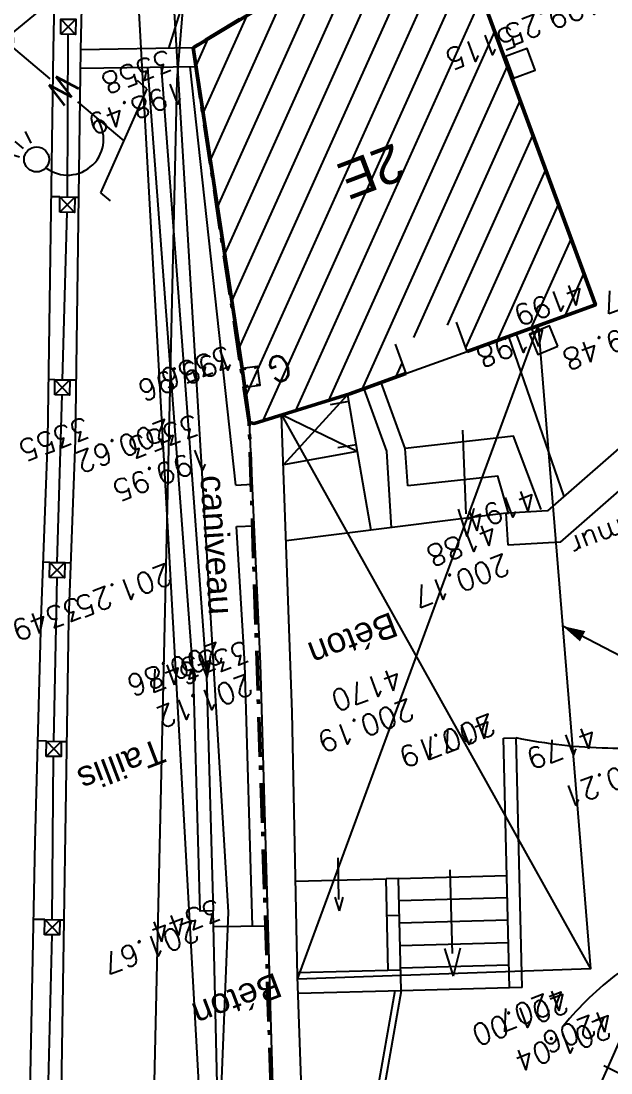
# Model space of a CAD drawing. Header units: centimetres. Extents: x 212517 to 243222, y -357108 to -330212.
# Drawn here: x 226680 to 227623, y -343360 to -341679 of the extents above; entities that cross this region are included whole.
import ezdxf
from ezdxf.enums import TextEntityAlignment as Align
from ezdxf.lldxf.tags import DXFTag

# ---------------------------------------------------------------- set-up
doc = ezdxf.new("R2010")
doc.units = ezdxf.units.CM
doc.linetypes.add('Style de ligne -15', pattern=[2.08328, 1.25, -0.41656, 0.13886, -0.27786])
doc.layers.get('0').update_dxf_attribs({"color": 252})
for name, color, linetype in [('0-EDL-Limite de propriété', 252, 'Continuous'), ('AEP_SSL', 252, 'Continuous'), ('EDF_SSL', 252, 'Texte-Electricite'), ('Fond topo - AFF', 252, 'Continuous'), ('Fond topo - ASS', 252, 'Continuous'), ('Fond topo - BAT_ANN', 252, 'Continuous'), ('Fond topo - BAT_DES', 252, 'Continuous'), ('Fond topo - BAT_HAC', 252, 'Continuous'), ('Fond topo - BAT_TXT', 252, 'Continuous'), ('Fond topo - CLO_MUR', 252, 'Continuous'), ('Fond topo - EDF', 252, 'Continuous'), ('Fond topo - ESPACE_BOISE', 252, 'Continuous'), ('Fond topo - GAZ', 252, 'Continuous'), ('Fond topo - GAZ_TXT', 252, 'Continuous'), ('Fond topo - SOL', 252, 'Continuous'), ('Fond topo - VEG', 252, 'Continuous'), ('Fond topo - VEG_TXT', 252, 'Continuous'), ('Fond topo - VOI_TXT', 252, 'Continuous'), ('Fond topo - Z_500', 252, 'Continuous'), ('GAZ_SSL', 252, 'Texte-GAZ'), ('prlm-VRD', 2, 'Continuous'), ('SA - EBC', 252, 'Continuous')]:
    doc.layers.add(name, color=color, linetype=linetype)
doc.layers.add('Fond topo - BAT', color=252, linetype='Continuous', lineweight=50)
doc.layers.add('Fond topo - P', color=252, linetype='Continuous', lineweight=50)
for name, color, linetype, plot in [('Fond topo - N', 252, 'Continuous', False), ('Fond topo - NCACHE', 252, 'Continuous', False), ('Fond topo - ZCACHE', 252, 'Continuous', False)]:
    doc.layers.add(name, color=color, linetype=linetype, plot=plot)
doc.styles.add('2000_ARIAL', font='arial.ttf', dxfattribs={"height": 0.4})
doc.styles.add('Lignes', font='arial.ttf', dxfattribs={"height": 0.35})
doc.styles.add('SIMPLEX', font='simplex_.ttf', dxfattribs={"height": 1.25})
tags = doc.linetypes.add('L1', pattern=[1, 0.6, -0.4]).pattern_tags.tags
tags[6:7] = [DXFTag(74, 4), DXFTag(75, 0), DXFTag(340, '0'), DXFTag(46, 0.0), DXFTag(50, 0.0), DXFTag(44, 0.0), DXFTag(45, 0.0)]
tags[4:5] = [DXFTag(74, 4), DXFTag(75, 0), DXFTag(340, '0'), DXFTag(46, 0.0), DXFTag(50, 0.0), DXFTag(44, 0.0), DXFTag(45, 0.0)]
tags = doc.linetypes.add('L16', pattern=[0.375, 0.3, -0.075]).pattern_tags.tags
tags[6:7] = [DXFTag(74, 4), DXFTag(75, 0), DXFTag(340, '0'), DXFTag(46, 0.0), DXFTag(50, 0.0), DXFTag(44, 0.0), DXFTag(45, 0.0)]
tags[4:5] = [DXFTag(74, 4), DXFTag(75, 0), DXFTag(340, '0'), DXFTag(46, 0.0), DXFTag(50, 0.0), DXFTag(44, 0.0), DXFTag(45, 0.0)]
tags = doc.linetypes.add('Texte-BT', pattern='A,5,-0.25,["BT",Lignes,S=1,R=0,X=0,Y=-0.18],-1.25', length=6.5).pattern_tags.tags
tags[15:16] = [DXFTag(74, 4), DXFTag(75, 0), DXFTag(340, '0'), DXFTag(46, 0.0), DXFTag(50, 0.0), DXFTag(44, 0.0), DXFTag(45, 0.0)]
tags[4:5] = [DXFTag(74, 4), DXFTag(75, 0), DXFTag(340, '0'), DXFTag(46, 0.0), DXFTag(50, 0.0), DXFTag(44, 0.0), DXFTag(45, 0.0)]
tags = doc.linetypes.add('Texte-Electricite', pattern='A,5,-0.25,["ELEC",Lignes,S=1,R=0,X=0,Y=-0.18],-1.25', length=6.5).pattern_tags.tags
tags[15:16] = [DXFTag(74, 4), DXFTag(75, 0), DXFTag(340, '0'), DXFTag(46, 0.0), DXFTag(50, 0.0), DXFTag(44, 0.0), DXFTag(45, 0.0)]
tags[4:5] = [DXFTag(74, 4), DXFTag(75, 0), DXFTag(340, '0'), DXFTag(46, 0.0), DXFTag(50, 0.0), DXFTag(44, 0.0), DXFTag(45, 0.0)]
tags = doc.linetypes.add('Texte-GAZ', pattern='A,5,-0.25,["GAZ",Lignes,S=1,R=0,X=0,Y=-0.18],-1.25', length=6.5).pattern_tags.tags
tags[15:16] = [DXFTag(74, 4), DXFTag(75, 0), DXFTag(340, '0'), DXFTag(46, 0.0), DXFTag(50, 0.0), DXFTag(44, 0.0), DXFTag(45, 0.0)]
tags[4:5] = [DXFTag(74, 4), DXFTag(75, 0), DXFTag(340, '0'), DXFTag(46, 0.0), DXFTag(50, 0.0), DXFTag(44, 0.0), DXFTag(45, 0.0)]
tags = doc.linetypes.add('Texte-MT', pattern='A,5,-0.25,["MT",Lignes,S=1,R=0,X=0,Y=-0.18],-1.25', length=6.5).pattern_tags.tags
tags[15:16] = [DXFTag(74, 4), DXFTag(75, 0), DXFTag(340, '0'), DXFTag(46, 0.0), DXFTag(50, 0.0), DXFTag(44, 0.0), DXFTag(45, 0.0)]
tags[4:5] = [DXFTag(74, 4), DXFTag(75, 0), DXFTag(340, '0'), DXFTag(46, 0.0), DXFTag(50, 0.0), DXFTag(44, 0.0), DXFTag(45, 0.0)]

# ---------------------------------------------------------------- blocks, each defined once
blk = doc.blocks.new('Groupe-93-1')
at = {"linetype": 'Style de ligne -15', "lineweight": 50, "ltscale": 50.8, "flags": 128}
blk.add_lwpolyline([(4010.4, -47960.3), (3755.4, -44721.1), (3755.4, -44721.1), (3756.8, -44329.8), (3880.9, -43949.7), (4137.4, -43638.2), (4471.6, -43429.8), (5106.6, -43185.5), (8279.4, -41974.8), (10046.2, -41302.2), (11818.8, -40629.7), (12515.6, -40375.7), (12470.2, -38996.3), (12380.4, -38397.8), (12782.4, -38155.1), (12782.4, -38155.1), (13203.2, -37842.2), (13013.3, -37595.4), (14081.4, -36782.1), (14501.1, -36460.2), (14495.2, -36452.5), (14834.3, -36191.2), (14840, -36198.5), (16130.4, -35209.8), (16136.5, -35217.7), (16472.4, -34959.2), (16671.8, -34801.1), (17355.9, -34273.6), (18231.4, -34360.2), (19438.4, -35798.3), (19890.2, -36316.5), (20056.1, -36374.4), (20713.4, -37417.7), (20981.2, -37823.9), (21144.1, -38091.4), (21380.9, -38501.1), (21515.9, -38776.9), (21676.4, -39172.5), (21888.3, -39776.9), (22130.4, -40561.4), (22375.5, -41423.4), (22608.2, -42207.7)], dxfattribs=at)
blk = doc.blocks.new('AFF03')
at = {"ltscale": 2, "flags": 128}
blk.add_lwpolyline([(-0.5, -0.5), (0.5, -0.5), (0.5, 0.5), (-0.5, 0.5)], close=True, dxfattribs=at)
blk = doc.blocks.new('ASS02')
at = {"ltscale": 2, "flags": 128}
blk.add_lwpolyline([(0.499143, -0.5), (0.499143, 0.499143), (-0.5, 0.499143), (-0.5, -0.5)], close=True, dxfattribs=at)
blk = doc.blocks.new('ESC01')
at = {"ltscale": 2}
for p, q in [((1.338104, 0), (0, 0)), ((1.257547, 0.126415), (1.7, 0)), ((1.257547, -0.126415), (1.7, 0))]:
    blk.add_line(p, q, dxfattribs=at)
blk = doc.blocks.new('EDF02')
at = {"ltscale": 2}
for p, q in [((0.875, 2.75), (0.875, 2.95)), ((-0.875, 2.25), (0.875, 2.75)), ((0, 1.535431), (0, 2.5)), ((-0.875, 2.25), (-0.875, 2.05)), ((0.978086, 1.392164), (0.895804, 1.204402)), ((1.125, 1.349688), (1.125, 1.178214)), ((1.271914, 1.392164), (1.354196, 1.204402)), ((0, 0.15), (0, 0.958637))]:
    blk.add_line(p, q, dxfattribs=at)
for centre, radius in [((1.125, 1.625), 0.2), ((0, 0), 0.15)]:
    blk.add_circle(centre, radius, dxfattribs=at)
blk.add_arc((0.557686, 1.79611), 0.574625, 2.870977, 166.053522, dxfattribs=at)
at = {"style": 'SIMPLEX'}
blk.add_text('W', height=0.4, dxfattribs=at).set_placement((0, 1.217323), align=Align.MIDDLE_CENTER)
blk = doc.blocks.new('GAZ06')
at = {"ltscale": 2}
for p, q in [((-0.5, 0.5), (-0.426635, 0.255449)), ((0.426635, 0.255449), (0.5, 0.5))]:
    blk.add_line(p, q, dxfattribs=at)
at = {"ltscale": 2, "flags": 128}
blk.add_lwpolyline([(-0.5, -0.5), (0.5, -0.5), (0.5, 0.5), (-0.5, 0.5)], close=True, dxfattribs=at)
for points in [[(-0.426635, -0.255449), (-0.5, -0.5)], [(0.5, -0.5), (0.426635, -0.255449)]]:
    blk.add_lwpolyline(points, dxfattribs=at)
blk = doc.blocks.new('GAZ99')
at = {"style": 'SIMPLEX'}
blk.add_text('G', height=0.4, dxfattribs=at).set_placement((0, 0), align=Align.MIDDLE_CENTER)
blk = doc.blocks.new('PTOPO')
at = {"layer": 'Fond topo - NCACHE', "style": 'SIMPLEX'}
blk.add_attdef('MAT', text='', height=0.34, dxfattribs=at).set_placement((0.1, -0.1), align=Align.TOP_LEFT)
at = {"layer": 'Fond topo - ZCACHE', "style": 'SIMPLEX'}
blk.add_attdef('ALT', (0.1, 0.1), '', height=0.34, dxfattribs=at)
blk = doc.blocks.new('VEG12')
at = {"ltscale": 2}
for p, q in [((0.0182, 0.0574), (0.1004, 0.4729)), ((0.0575, 0.2534), (0.1455, 0.4147)), ((0.0379, 0.1585), (-0.0659, 0.3441)), ((-0.1588, 0.086), (-0.246, 0.2846)), ((0.0498, 0.0338), (0.3916, 0.2859)), ((0.1439, 0.1075), (0.23, 0.254)), ((0.2917, 0.2086), (0.3924, 0.2333)), ((-0.0523, 0.0298), (-0.3836, 0.2046)), ((-0.25, 0.1351), (-0.3756, 0.0911)), ((0.1229, -0.0299), (0.3172, 0.0554)), ((-0.0527, -0.0292), (-0.4124, -0.2566)), ((0.0576, -0.0177), (0.4119, -0.0841)), ((-0.0936, -0.0498), (-0.2956, -0.0465)), ((0.1841, -0.0476), (0.3231, -0.1928)), ((0.0183, -0.0574), (0.1076, -0.4128)), ((0.0226, -0.0796), (0.0016, -0.3618)), ((-0.1518, -0.0948), (-0.3, -0.3159)), ((0.0537, -0.1885), (0.1973, -0.3567))]:
    blk.add_line(p, q, dxfattribs=at)
for start, end in [(90, 103.8462), (62.3077, 76.1538), (117.6923, 131.5385), (34.6154, 48.4615), (145.3846, 159.2308), (6.9231, 20.7692), (173.0769, 186.9231), (339.2308, 353.0769), (200.7692, 214.6154), (311.5385, 325.3846), (228.4615, 242.3077), (283.8462, 297.6923), (256.1538, 270)]:
    blk.add_arc((0, 0), 0.497, start, end, dxfattribs=at)
blk = doc.blocks.new('A$C1F970F0F')
at = {"layer": 'Fond topo - BAT_HAC'}
h = blk.add_hatch(dxfattribs=at)
h.set_pattern_fill('ANSI31*128', color=256, scale=12.999999, angle=-10.7236, style=0, pattern_type=2)
h.set_pattern_definition([(235.06562, (9737.54, 14762.777), (33.83759, -23.63563), [])])
h.paths.add_polyline_path([(327.3, 7983.7), (111.9, 7948.8), (103.9, 7998.1), (1.3, 7981.5), (9.3, 7932.1), (-84.8, 7916.9), (-243.7, 7899.2), (-251, 7901.9), (-246.4, 7988.8), (-227.8, 8506.7), (212.3, 8670.3)])
at = {"layer": 'SA - EBC'}
h = blk.add_hatch(dxfattribs=at)
h.set_pattern_fill('_USER', color=256, scale=75, angle=-325.7236, style=0, pattern_type=0)
h.set_pattern_definition([(34.276398589, (-277130161.13, -473864756.78), (-42.23892846, 61.974776503), [])])
edge = h.paths.add_edge_path()
edge.add_line((5801.5, -3162), (4083.6, -3271.1))
edge.add_line((4083.6, -3271.1), (4014.5, -3717.3))
edge.add_line((4014.5, -3717.3), (3135.5, -3810.2))
edge.add_line((3135.5, -3810.2), (2274.2, -3693.6))
edge.add_line((2274.2, -3693.6), (1554.6, -3420.1))
edge.add_arc((2508.8, -2315.7), 1459.5, 157.1869, 229.1755, ccw=False)
edge.add_arc((1966, -2087.4), 870.7, 94.3015, 157.1869, ccw=False)
edge.add_line((1900.7, -1219.1), (2859.2, -1223.5))
edge.add_arc((3100.9, 1265.3), 2500.5, 264.455, 302.9423)
edge.add_arc((4209.3, -445.3), 462.1, 302.9423, 376.8337)
edge.add_arc((2214.1, -1049), 2546.7, 16.8337, 38.147)
edge.add_arc((3041.3, -399.3), 1494.8, 38.147, 72.9733)
edge.add_line((3479, 1030), (2182.4, 1414.4))
edge.add_line((2182.4, 1414.4), (1056.6, 1822.8))
edge.add_arc((1766.4, 3779.4), 2081.4, 212.7495, 250.0603, ccw=False)
edge.add_line((15.9, 2653.5), (-104.1, 3091.3))
edge.add_line((-104.1, 3091.3), (-169.7, 3639.5))
edge.add_line((-169.7, 3639.5), (-35.6, 6158))
edge.add_arc((-194.4, 7143.8), 998.5, 279.1494, 373.9623)
edge.add_arc((2392.2, 7786.9), 1666.8, 172.627, 193.9623, ccw=False)
edge.add_arc((-45.5, 8102.4), 791.2, -7.373, 16.4383)
edge.add_line((713.4, 8326.3), (486.7, 9142.8))
edge.add_line((486.7, 9142.8), (1338.8, 9564.2))
edge.add_line((1338.8, 9564.2), (1632.6, 8945.2))
edge.add_line((1632.6, 8945.2), (1394, 8829.9))
edge.add_line((1394, 8829.9), (1732, 8131.2))
edge.add_arc((1233.2, 7889.9), 554.1, -19.641, 25.8153, ccw=False)
edge.add_line((1755.1, 7703.7), (1558.2, 6807.5))
edge.add_line((1558.2, 6807.5), (1570, 6609.2))
edge.add_line((1570, 6609.2), (1852.9, 5734.1))
edge.add_line((1852.9, 5734.1), (2726.7, 4021))
edge.add_line((2726.7, 4021), (3802.4, 4004.9))
edge.add_arc((8355.6, 5950.7), 4951.6, 203.1388, 230.8301)
edge.add_arc((13583.7, 12367.9), 13228.8, 230.83014, 233.16384)
edge.add_line((5652.6, 1780.2), (4998.7, 1820.4))
edge.add_line((4998.7, 1820.4), (4863.8, 767.1))
edge.add_line((4863.8, 767.1), (5595.4, 631.2))
edge.add_line((5595.4, 631.2), (5852.7, -2020.7))
edge.add_line((5852.7, -2020.7), (5881.4, -2966.6))
edge.add_line((5881.4, -2966.6), (5801.5, -3162))
at = {"layer": 'AEP_SSL', "elevation": 0, "flags": 128}
blk.add_lwpolyline([(-10084.9, 5093.9), (-9750.8, 5135.6), (-3128.1, 6321.9), (-538.3, 6794.7), (-236.9, 9072.4), (154.1, 9291.3), (2068.2, 10286.5), (4929.1, 11795.6), (5831.9, 12343.5), (5644.5, 12887.9), (4850.8, 13701.3)], dxfattribs=at)
at = {"layer": 'EDF_SSL', "linetype": 'Texte-BT', "elevation": 0, "flags": 128}
blk.add_lwpolyline([(-10355.7, 43.8), (-10201.4, 1251.7), (-8720.3, 5090.7), (-8647.9, 5140.7), (-5813.5, 5655.5), (-5754.8, 5632.4), (-5714.2, 5669.5), (-2796.4, 6190), (-2733.2, 6173.9), (-2724.6, 6234.6), (-577, 8573.4), (-522.8, 8575.3), (1439.5, 9650), (1486.3, 9780.6), (3247.6, 10693.6), (3311.7, 10687), (3338.6, 10734), (5093.8, 11622.8), (5197.5, 11601.8)], dxfattribs=at)
at = {"layer": 'EDF_SSL', "linetype": 'Texte-MT', "elevation": 0, "flags": 128}
blk.add_lwpolyline([(-10605.2, -1087.2), (-9871, 5454.6), (-9813.1, 5614.5), (-9256.6, 5923.5), (-8799.1, 5646.6), (-8267.6, 5593.5), (-5762.1, 6081.9), (-4183.6, 6396.7), (-3539, 6692.7), (-2824.1, 6428.4), (-615.9, 6802.9), (-262.5, 8461.2), (-193.5, 8712.9), (139.2, 8893.7), (556, 9251.5), (1680.6, 9828.5)], dxfattribs=at)
at = {"layer": 'Fond topo - BAT', "ltscale": 2, "flags": 128}
blk.add_lwpolyline([(111.9, 7948.8), (327.3, 7983.7), (212.3, 8670.3), (2.6, 8592.4), (-227.8, 8506.7), (-246.4, 7988.8), (-251, 7901.9), (-243.7, 7899.2), (-84.8, 7916.9), (9.3, 7932.1)], dxfattribs=at)
at = {"layer": 'Fond topo - BAT_ANN', "ltscale": 2, "flags": 128}
for points in [[(-290.9, 7807.8), (-238.4, 8478)], [(1.3, 7981.5), (9.3, 7932.1), (111.9, 7948.8), (103.9, 7998.1)], [(-340.9, 7013.7), (231.4, 7968.1)], [(181.3, 7960), (220.7, 7692.3)], [(-59.4, 7694.6), (-43.6, 7816.3), (-60.6, 7920.8)], [(181.5, 7678.6), (159.8, 7801.9), (-14, 7814.7), (-32, 7925.4)], [(-88.8, 7916.4), (-90.2, 7824.2), (-210.2, 7825.4)], [(-210.2, 7825.4), (-88.8, 7916.4)], [(-90.2, 7824.2), (-198.1, 7904.3)], [(-198.1, 7904.3), (122.3, 6942.8)], [(-88.9, 7905.4), (-118.9, 7905.9)], [(-90, 7835.2), (-120, 7835.7)], [(-90.2, 7824.2), (-92.4, 7696.7)], [(-290.9, 7807.8), (-264.9, 7804.1)], [(-21.1, 7755.2), (-14, 7814.7)], [(129, 7682.6), (123.1, 7744), (-21.1, 7755.2)], [(-395.8, 7110.5), (-330.2, 7524), (-302.4, 7742.4)], [(-302.4, 7742.4), (-274.3, 7738.4)], [(125.4, 7683), (-228.5, 7705.2)], [(-314.8, 7168), (-172.1, 7145.1)], [(-152.4, 7141.9), (18.6, 7114.4)], [(-457.1, 7121.1), (-371.2, 7106.2)], [(12.7, 7078.9), (-158.3, 7106.4)], [(6.9, 7043.5), (-164.1, 7071)], [(1, 7008), (-170, 7035.5)], [(-4.8, 6972.6), (-175.8, 7000.1)], [(-10.7, 6937.2), (-181.7, 6964.6)]]:
    blk.add_lwpolyline(points, dxfattribs=at)
at = {"layer": 'Fond topo - BAT_ANN', "linetype": 'L16', "ltscale": 2, "flags": 128}
blk.add_lwpolyline([(231.4, 7968.1), (122.3, 6942.8), (-340.9, 7013.7)], dxfattribs=at)
at = {"layer": 'Fond topo - BAT_TXT', "ltscale": 2, "flags": 128}
blk.add_lwpolyline([(180.4, 7489.2, 0, 18.4, 0), (208.6, 7467.3, 18.4, 18.4, 0)], format="xyseb", dxfattribs=at)
blk.add_lwpolyline([(470.3, 7448.7), (274.9, 7414.6), (180.4, 7489.2)], dxfattribs=at)
at = {"layer": 'Fond topo - CLO_MUR', "ltscale": 2, "flags": 128}
for points in [[(-93.5, 9073.2), (-229.6, 8582.6), (-266.6, 8513.4)], [(-751.6, 6874.1), (-593.1, 7646.3), (-529.5, 7925.8), (-404.7, 8537.1), (-329.3, 8890), (-352.5, 8967.4)], [(-711.9, 7306.8), (-636.1, 7655.6), (-572.5, 7935.1), (-447.8, 8546.1), (-378.6, 8872.7)], [(-427, 8591.4), (-408.5, 8562.8)], [(-431.9, 8567.6), (-403.6, 8586.6)], [(-227.8, 8506.7), (-404.7, 8537.1)], [(-228.9, 8476.4), (-410.7, 8507.7)], [(-284.2, 8485.9), (-350.5, 7894.6), (-393.5, 7516.9), (-453, 7146.1), (-473.7, 7149.4), (-414.3, 7519.7), (-371.4, 7897), (-304.9, 8489.5)], [(-481.4, 8312.4), (-494.9, 8315.2)], [(-486.2, 8288.6), (-458, 8307.6)], [(-481.4, 8312.4), (-462.9, 8283.8)], [(-458, 8307.6), (-451.8, 8306.3)], [(-543.7, 8027), (-553.3, 8029)], [(-548.5, 8003.3), (-520.3, 8022.2)], [(-543.7, 8027), (-525.2, 7998.5)], [(-520.3, 8022.2), (-510.2, 8020.2)], [(-381.3, 6749.7), (-382.3, 6743.3), (-428.1, 6747.8), (-371.2, 7106.2), (-305.4, 7520.3), (-251, 7901.9)], [(-381.3, 6749.7), (-340.2, 7017.8), (-269.7, 7434.6), (-198.1, 7904.3)], [(519.1, 7870.7), (719.2, 7574.5), (822.5, 7421.6), (500.4, 7240), (384.3, 7074.9), (188.4, 6810.8), (0.6, 6539.1), (-88.6, 6326.2), (-142.7, 6205.1), (-55.4, 5822.9), (56.9, 5466.9), (18.7, 5454.8), (-94.1, 5812.4), (-184.7, 6209.2), (-125.3, 6342.1), (-34.7, 6558.4), (155.9, 6834.1), (351.9, 7098.3), (474.2, 7272.3), (763.6, 7435.5), (685.3, 7551.5), (485.2, 7847.7)], [(485.2, 7847.7), (190.7, 7674.6), (129, 7682.6)], [(513.8, 7805.4), (201.5, 7621.8), (118.9, 7632.4)], [(-606, 7741.7), (-616, 7744)], [(-610.8, 7717.9), (-582.6, 7736.9)], [(-606, 7741.7), (-587.5, 7713.1)], [(-582.5, 7737.1), (-572.9, 7734.9)], [(118.9, 7632.4), (125.4, 7683), (129, 7682.6)], [(-664.6, 7462), (-677.5, 7464.8)], [(-669.5, 7438.2), (-641.3, 7457.2)], [(-664.6, 7462), (-646.1, 7433.4)], [(-641.3, 7457.2), (-632.3, 7455.4)], [(-10.7, 6937.2), (54.3, 7330.7)], [(54.3, 7330.7), (74.3, 7327.4)], [(9.3, 6933.9), (74.3, 7327.4)], [(-793.8, 6917.4), (-711.9, 7306.8)], [(-720.1, 7182.3), (-737.3, 7185.9)], [(-720.1, 7182.3), (-701.6, 7153.8)], [(-725, 7158.6), (-696.7, 7177.5)], [(-696.7, 7177.5), (-689.6, 7176.1)], [(-196, 7000.4), (-172.1, 7145.1)], [(-152.4, 7141.9), (-172.1, 7145.1)], [(-181.7, 6964.6), (-152.4, 7141.9)], [(-181.8, 7086.9), (-162, 7083.6)], [(-176.3, 6997.2), (-339.3, 7023.4)], [(-181.7, 6964.6), (-344.4, 6990.8)], [(-181.7, 6964.6), (-267.9, 6736.7), (-380.5, 6754.5)], [(-191.7, 6966.3), (-274.4, 6747.8), (-379, 6764.4)], [(9.3, 6933.9), (-10.7, 6937.2)]]:
    blk.add_lwpolyline(points, dxfattribs=at)
for points in [[(-431.9, 8567.6), (-427, 8591.4), (-403.6, 8586.6), (-408.5, 8562.8)], [(-486.2, 8288.6), (-481.4, 8312.4), (-458, 8307.6), (-462.9, 8283.8)], [(-548.5, 8003.3), (-543.7, 8027), (-520.3, 8022.2), (-525.2, 7998.5)], [(-610.8, 7717.9), (-606, 7741.7), (-582.6, 7736.9), (-587.5, 7713.1)], [(-669.5, 7438.2), (-664.6, 7462), (-641.3, 7457.2), (-646.1, 7433.4)], [(-725, 7158.6), (-720.1, 7182.3), (-696.7, 7177.5), (-701.6, 7153.8)]]:
    blk.add_lwpolyline(points, close=True, dxfattribs=at)
at = {"layer": 'Fond topo - CLO_MUR', "linetype": 'L16', "ltscale": 2, "flags": 128}
for points in [[(-469.7, 8310), (-420.2, 8565.2)], [(-531.8, 8024.6), (-474.6, 8286.2)], [(-594.3, 7739.3), (-537, 8000.9)], [(-653, 7459.6), (-599.1, 7715.5)], [(-708.4, 7179.9), (-657.8, 7435.8)], [(-766.7, 6906), (-713.3, 7156.2)]]:
    blk.add_lwpolyline(points, dxfattribs=at)
at = {"layer": 'Fond topo - ESPACE_BOISE', "linetype": 'L1', "ltscale": 2, "flags": 128}
blk.add_lwpolyline([(5801.5, -3162), (4083.6, -3271.1), (4014.5, -3717.3), (3135.5, -3810.2), (2274.2, -3693.6), (1554.6, -3420.1, -0.324865), (1163.4, -1749.8, -0.281489), (1900.7, -1219.1), (2859.2, -1223.5, 0.169529), (4460.6, -833.2, 0.334069), (4651.7, -311.5, 0.093266), (4216.9, 524, 0.153139), (3479, 1030), (2182.4, 1414.4), (1056.6, 1822.8, -0.164253), (15.9, 2653.5), (-104.1, 3091.3), (-169.7, 3639.5), (-35.6, 6158, 0.439037), (774.7, 7384.8, -0.093363), (739.2, 8000.8, 0.104272), (713.4, 8326.3), (486.7, 9142.8), (1338.8, 9564.2), (1632.6, 8945.2), (1394, 8829.9), (1732, 8131.2, -0.200983), (1755.1, 7703.7), (1558.2, 6807.5), (1570, 6609.2), (1852.9, 5734.1), (2726.7, 4021), (3802.4, 4004.9, 0.121418), (5228.1, 2111.9, 0.010183), (5652.6, 1780.2), (4998.7, 1820.4), (4863.8, 767.1), (5595.4, 631.2), (5852.7, -2020.7), (5881.4, -2966.6)], format="xyb", close=True, dxfattribs=at)
at = {"layer": 'Fond topo - SOL', "linetype": 'L16', "ltscale": 2, "flags": 128}
blk.add_lwpolyline([(474.2, 7272.3, -0.040809), (344.1, 7267.5, -0.040809), (214.9, 7283.9, -0.023071), (143.6, 7302.4, -0.023071), (74.3, 7327.4)], format="xyb", dxfattribs=at)
blk.add_lwpolyline([(-425.2, 6766), (-501.3, 6778.1), (-492.6, 6825.4), (-505.8, 6827.6), (-453, 7146.1)], dxfattribs=at)
at = {"layer": 'GAZ_SSL', "linetype": 'Texte-GAZ', "elevation": 0, "flags": 128}
blk.add_lwpolyline([(-10544.3, 4849.5), (-2844.4, 6215.2), (-619.1, 6565.4), (-558.7, 6580.8), (-429.5, 7139.2), (-208.1, 8868.9), (360.7, 9157.9), (425, 9327.6), (4535.2, 11485.1), (4713.3, 11477.5), (5559.7, 11914.2), (6091.2, 12178.6), (6293, 12126.4), (6627.3, 11179.9), (7472.8, 9124.5), (7947.1, 9062.5), (8070.8, 8793.5), (8796.8, 9110.1), (9553.6, 9252.3)], dxfattribs=at)
at = {"layer": 'Fond topo - AFF', "ltscale": 2, "xscale": 36.99999996990871, "yscale": 36.99999996990871, "zscale": 99.99999999999997, "rotation": 279.5108975082712}
blk.add_blockref('AFF03', (281.1, 8385.3), dxfattribs=at)
at = {"layer": 'Fond topo - ASS', "ltscale": 2, "xscale": 34.7161328151003, "yscale": 34.7161328151003, "zscale": 99.99999999999997, "rotation": 11.82734061587158}
blk.add_blockref('ASS02', (235.7, 7943.7), dxfattribs=at)
at = {"layer": 'Fond topo - BAT_ANN', "ltscale": 2}
for p, xscale, yscale, zscale, rotation in [((82, 7826.6), 100, 100, 100, 261.4545427626613), ((-241.1, 7192.2), 49.99999999999996, 49.99999999999996, 99.99999999999997, 260.4308152114357), ((-68.9, 7140.1), 99.99999999999999, 99.99999999999999, 99.99999999999999, 260.8663625524406)]:
    blk.add_blockref('ESC01', p, dxfattribs=dict(at, xscale=xscale, yscale=yscale, zscale=zscale, rotation=rotation))
at = {"layer": 'Fond topo - EDF', "ltscale": 2, "xscale": 99.99999999999999, "yscale": 99.99999999999999, "zscale": 99.99999999999999, "rotation": 219.2864286830851}
blk.add_blockref('EDF02', (-522.8, 8575.3), dxfattribs=at)
at = {"layer": 'Fond topo - GAZ', "ltscale": 2, "xscale": 30.00000009082299, "yscale": 25, "zscale": 99.99999999999997, "rotation": 266.9598893004411}
blk.add_blockref('GAZ06', (-234.7, 7973.2), dxfattribs=at)
at = {"layer": 'Fond topo - GAZ_TXT', "ltscale": 2, "xscale": 99.99999999999994, "yscale": 99.99999999999994, "zscale": 99.99999999999994, "rotation": 190.0656205306617}
blk.add_blockref('GAZ99', (-187.3, 7977.9), dxfattribs=at)
at = {"layer": 'Fond topo - P', "ltscale": 2}
ref = blk.add_blockref('PTOPO', (-251, 8471.2), dxfattribs=dict(at, xscale=99.99999999999994, yscale=99.99999999999994, zscale=99.99999999999994, rotation=190.0656205306617))
ref.add_attrib('MAT', '3358', dxfattribs={"layer": 'Fond topo - N', "color": 0, "ltscale": 2, "height": 34, "rotation": 190.0656, "style": 'SIMPLEX'}).set_placement((-262.6, 8479.3), align=Align.TOP_LEFT)
ref.add_attrib('ALT', '198.49', (-259.1, 8459.6), dxfattribs={"layer": 'Fond topo - Z_500', "color": 0, "ltscale": 2, "height": 34, "rotation": 190.0656, "style": 'SIMPLEX'})
ref = blk.add_blockref('PTOPO', (296.3, 8406.6), dxfattribs=dict(at, xscale=99.99999999999994, yscale=99.99999999999994, zscale=99.99999999999994, rotation=190.0656205306617))
ref.add_attrib('MAT', '5115', dxfattribs={"layer": 'Fond topo - N', "color": 0, "ltscale": 2, "height": 34, "rotation": 190.0656, "style": 'SIMPLEX'}).set_placement((284.7, 8414.7), align=Align.TOP_LEFT)
ref.add_attrib('ALT', '199.25', (421.7, 8476.4), dxfattribs={"layer": 'Fond topo - Z_500', "color": 0, "ltscale": 2, "height": 34, "rotation": 190.0656, "style": 'SIMPLEX'})
ref = blk.add_blockref('PTOPO', (-246.4, 7988.8), dxfattribs=dict(at, xscale=99.99999999999994, yscale=99.99999999999994, zscale=99.99999999999994, rotation=190.0656205306617))
ref.add_attrib('MAT', '3356', dxfattribs={"layer": 'Fond topo - N', "color": 0, "ltscale": 2, "height": 34, "rotation": 190.0656, "style": 'SIMPLEX'}).set_placement((-258, 7996.9), align=Align.TOP_LEFT)
ref.add_attrib('ALT', '199.96', (-259.7, 8026.9), dxfattribs={"layer": 'Fond topo - Z_500', "color": 0, "ltscale": 2, "height": 34, "rotation": 190.0656, "style": 'SIMPLEX'})
ref = blk.add_blockref('PTOPO', (327.3, 7983.7), dxfattribs=dict(at, xscale=99.99999999999994, yscale=99.99999999999994, zscale=99.99999999999994, rotation=190.0656205306617))
ref.add_attrib('MAT', '4199', dxfattribs={"layer": 'Fond topo - N', "color": 0, "ltscale": 2, "height": 34, "rotation": 190.0656, "style": 'SIMPLEX'}).set_placement((315.7, 7991.8), align=Align.TOP_LEFT)
ref.add_attrib('ALT', '199.27', (493.4, 8026.3), dxfattribs={"layer": 'Fond topo - Z_500', "color": 0, "ltscale": 2, "height": 34, "rotation": 190.0656, "style": 'SIMPLEX'})
ref = blk.add_blockref('PTOPO', (256.2, 7930.3), dxfattribs=dict(at, xscale=99.99999999999994, yscale=99.99999999999994, zscale=99.99999999999994, rotation=190.0656205306617))
ref.add_attrib('MAT', '4198', dxfattribs={"layer": 'Fond topo - N', "color": 0, "ltscale": 2, "height": 34, "rotation": 190.0656, "style": 'SIMPLEX'}).set_placement((244.7, 7938.4), align=Align.TOP_LEFT)
ref.add_attrib('ALT', '199.48', (416.4, 7949.7), dxfattribs={"layer": 'Fond topo - Z_500', "color": 0, "ltscale": 2, "height": 34, "rotation": 190.0656, "style": 'SIMPLEX'})
ref = blk.add_blockref('PTOPO', (-490, 7919.1), dxfattribs=dict(at, xscale=99.99999999999994, yscale=99.99999999999994, zscale=99.99999999999994, rotation=190.0656205306617))
ref.add_attrib('MAT', '3355', dxfattribs={"layer": 'Fond topo - N', "color": 0, "ltscale": 2, "height": 34, "rotation": 190.0656, "style": 'SIMPLEX'}).set_placement((-501.6, 7927.2), align=Align.TOP_LEFT)
ref.add_attrib('ALT', '200.62', (-379, 7932.7), dxfattribs={"layer": 'Fond topo - Z_500', "color": 0, "ltscale": 2, "height": 34, "rotation": 190.0656, "style": 'SIMPLEX'})
ref = blk.add_blockref('PTOPO', (-317.6, 7890.9), dxfattribs=dict(at, xscale=99.99999999999994, yscale=99.99999999999994, zscale=99.99999999999994, rotation=190.0656205306617))
ref.add_attrib('MAT', '3353', dxfattribs={"layer": 'Fond topo - N', "color": 0, "ltscale": 2, "height": 34, "rotation": 190.0656, "style": 'SIMPLEX'}).set_placement((-329.2, 7899), align=Align.TOP_LEFT)
ref.add_attrib('ALT', '199.95', (-328.9, 7877.5), dxfattribs={"layer": 'Fond topo - Z_500', "color": 0, "ltscale": 2, "height": 34, "rotation": 190.0656, "style": 'SIMPLEX'})
ref = blk.add_blockref('PTOPO', (-554.9, 7638.5), dxfattribs=dict(at, xscale=99.99999999999994, yscale=99.99999999999994, zscale=99.99999999999994, rotation=190.0656205306617))
ref.add_attrib('MAT', '3349', dxfattribs={"layer": 'Fond topo - N', "color": 0, "ltscale": 2, "height": 34, "rotation": 190.0656, "style": 'SIMPLEX'}).set_placement((-566.5, 7646.6), align=Align.TOP_LEFT)
ref.add_attrib('ALT', '201.25', (-422.2, 7705.9), dxfattribs={"layer": 'Fond topo - Z_500', "color": 0, "ltscale": 2, "height": 34, "rotation": 190.0656, "style": 'SIMPLEX'})
ref = blk.add_blockref('PTOPO', (190.7, 7674.6), dxfattribs=dict(at, xscale=99.99999999999999, yscale=99.99999999999999, zscale=99.99999999999999, rotation=190.0656205306616))
ref.add_attrib('MAT', '4194', dxfattribs={"layer": 'Fond topo - N', "color": 0, "ltscale": 2, "height": 34, "rotation": 190.0656, "style": 'SIMPLEX'}).set_placement((179.1, 7682.7), align=Align.TOP_LEFT)
ref.add_attrib('ALT', '200.25/mur', (493.1, 7675), dxfattribs={"layer": 'Fond topo - Z_500', "color": 0, "ltscale": 2, "height": 34, "rotation": 190.0656, "style": 'SIMPLEX'})
ref = blk.add_blockref('PTOPO', (118.9, 7632.4), dxfattribs=dict(at, xscale=99.99999999999994, yscale=99.99999999999994, zscale=99.99999999999994, rotation=190.0656205306617))
ref.add_attrib('MAT', '4188', dxfattribs={"layer": 'Fond topo - N', "color": 0, "ltscale": 2, "height": 34, "rotation": 190.0656, "style": 'SIMPLEX'}).set_placement((107.3, 7640.5), align=Align.TOP_LEFT)
ref.add_attrib('ALT', '200.17', (110.8, 7620.8), dxfattribs={"layer": 'Fond topo - Z_500', "color": 0, "ltscale": 2, "height": 34, "rotation": 190.0656, "style": 'SIMPLEX'})
ref = blk.add_blockref('PTOPO', (-358.8, 7518), dxfattribs=dict(at, xscale=99.99999999999994, yscale=99.99999999999994, zscale=99.99999999999994, rotation=190.0656205306617))
ref.add_attrib('MAT', '3347', dxfattribs={"layer": 'Fond topo - N', "color": 0, "ltscale": 2, "height": 34, "rotation": 190.0656, "style": 'SIMPLEX'}).set_placement((-370.4, 7526.1), align=Align.TOP_LEFT)
ref.add_attrib('ALT', '200.86', (-364.8, 7567.4), dxfattribs={"layer": 'Fond topo - Z_500', "color": 0, "ltscale": 2, "height": 34, "rotation": 190.0656, "style": 'SIMPLEX'})
ref = blk.add_blockref('PTOPO', (-305.4, 7520.3), dxfattribs=dict(at, xscale=99.99999999999994, yscale=99.99999999999994, zscale=99.99999999999994, rotation=190.0656205306617))
ref.add_attrib('MAT', '3346', dxfattribs={"layer": 'Fond topo - N', "color": 0, "ltscale": 2, "height": 34, "rotation": 190.0656, "style": 'SIMPLEX'}).set_placement((-317, 7528.4), align=Align.TOP_LEFT)
ref.add_attrib('ALT', '201.12', (-328, 7508.4), dxfattribs={"layer": 'Fond topo - Z_500', "color": 0, "ltscale": 2, "height": 34, "rotation": 190.0656, "style": 'SIMPLEX'})
ref = blk.add_blockref('PTOPO', (-74.1, 7433.2), dxfattribs=dict(at, xscale=99.99999999999994, yscale=99.99999999999994, zscale=99.99999999999994, rotation=190.0656205306617))
ref.add_attrib('MAT', '4170', dxfattribs={"layer": 'Fond topo - N', "color": 0, "ltscale": 2, "height": 34, "rotation": 190.0656, "style": 'SIMPLEX'}).set_placement((-85.7, 7441.3), align=Align.TOP_LEFT)
ref.add_attrib('ALT', '200.19', (-82.2, 7421.6), dxfattribs={"layer": 'Fond topo - Z_500', "color": 0, "ltscale": 2, "height": 34, "rotation": 190.0656, "style": 'SIMPLEX'})
ref = blk.add_blockref('PTOPO', (54.3, 7330.7), dxfattribs=dict(at, xscale=99.99999999999994, yscale=99.99999999999994, zscale=99.99999999999994, rotation=190.0656205306617))
ref.add_attrib('MAT', '4177', dxfattribs={"layer": 'Fond topo - N', "color": 0, "ltscale": 2, "height": 34, "rotation": 190.0656, "style": 'SIMPLEX'}).set_placement((42.7, 7338.8), align=Align.TOP_LEFT)
ref.add_attrib('ALT', '200.19', (41.2, 7373.6), dxfattribs={"layer": 'Fond topo - Z_500', "color": 0, "ltscale": 2, "height": 34, "rotation": 190.0656, "style": 'SIMPLEX'})
ref = blk.add_blockref('PTOPO', (214.9, 7283.9), dxfattribs=dict(at, xscale=99.99999999999994, yscale=99.99999999999994, zscale=99.99999999999994, rotation=190.0656205306617))
ref.add_attrib('MAT', '4179', dxfattribs={"layer": 'Fond topo - N', "color": 0, "ltscale": 2, "height": 34, "rotation": 190.0656, "style": 'SIMPLEX'}).set_placement((203.4, 7292), align=Align.TOP_LEFT)
ref.add_attrib('ALT', '200.21', (286.9, 7263), dxfattribs={"layer": 'Fond topo - Z_500', "color": 0, "ltscale": 2, "height": 34, "rotation": 190.0656, "style": 'SIMPLEX'})
ref = blk.add_blockref('PTOPO', (-426.7, 7123.1), dxfattribs=dict(at, xscale=99.99999999999994, yscale=99.99999999999994, zscale=99.99999999999994, rotation=190.0656205306617))
ref.add_attrib('MAT', '3344', dxfattribs={"layer": 'Fond topo - N', "color": 0, "ltscale": 2, "height": 34, "rotation": 190.0656, "style": 'SIMPLEX'}).set_placement((-438.2, 7131.2), align=Align.TOP_LEFT)
ref.add_attrib('ALT', '201.67', (-485.5, 7137.6), dxfattribs={"layer": 'Fond topo - Z_500', "color": 0, "ltscale": 2, "height": 34, "rotation": 190.0656, "style": 'SIMPLEX'})
ref = blk.add_blockref('PTOPO', (90.9, 6881.1), dxfattribs=dict(at, xscale=99.99999999999994, yscale=99.99999999999994, zscale=99.99999999999994, rotation=190.0656205306617))
ref.add_attrib('MAT', '4207', dxfattribs={"layer": 'Fond topo - N', "color": 0, "ltscale": 2, "height": 34, "rotation": 190.0656, "style": 'SIMPLEX'}).set_placement((79.3, 6889.2), align=Align.TOP_LEFT)
ref.add_attrib('ALT', '201.00', (73.2, 6915.6), dxfattribs={"layer": 'Fond topo - Z_500', "color": 0, "ltscale": 2, "height": 34, "rotation": 190.0656, "style": 'SIMPLEX'})
ref = blk.add_blockref('PTOPO', (155.9, 6834.1), dxfattribs=dict(at, xscale=99.99999999999994, yscale=99.99999999999994, zscale=99.99999999999994, rotation=190.0656205306617))
ref.add_attrib('MAT', '4206', dxfattribs={"layer": 'Fond topo - N', "color": 0, "ltscale": 2, "height": 34, "rotation": 190.0656, "style": 'SIMPLEX'}).set_placement((144.3, 6842.2), align=Align.TOP_LEFT)
ref.add_attrib('ALT', '201.04', (132.6, 6862.8), dxfattribs={"layer": 'Fond topo - Z_500', "color": 0, "ltscale": 2, "height": 34, "rotation": 190.0656, "style": 'SIMPLEX'})
at = {"layer": 'Fond topo - VEG', "ltscale": 2, "xscale": 1006.399999999999, "yscale": 1006.399999999999, "zscale": 99.99999999999997, "rotation": 192.432705982593}
blk.add_blockref('VEG12', (385.2, 6478.9), dxfattribs=at)
at = {"layer": 'Fond topo - BAT_DES', "style": '2000_ARIAL'}
blk.add_text('2E', height=60, rotation=190.0656, dxfattribs=at).set_placement((60.4, 8298.2))
at = {"layer": 'Fond topo - BAT_TXT', "style": '2000_ARIAL'}
blk.add_text('caniveau', height=40, rotation=262.814, dxfattribs=at).set_placement((-343.9, 7832.9))
at = {"layer": 'Fond topo - VEG_TXT', "style": '2000_ARIAL'}
blk.add_text('Taillis', height=40, rotation=190.0656, dxfattribs=at).set_placement((-487.3, 7433.7))
at = {"layer": 'Fond topo - VOI_TXT', "style": '2000_ARIAL'}
for p in [(-84.5, 7563), (-373.9, 7031.4)]:
    blk.add_text('Béton', height=40, rotation=190.0656, dxfattribs=at).set_placement(p)

msp = doc.modelspace()

# ---------------------------------------------------------------- block references
at = {"layer": '0-EDL-Limite de propriété'}
msp.add_blockref('Groupe-93-1', (214574.7, -303323.2), dxfattribs=at)
at = {"layer": 'prlm-VRD', "rotation": 10.72360141139323}
msp.add_blockref('A$C1F970F0F', (228762.2, -350037.5), dxfattribs=at)

doc.saveas('drawing.dxf')
